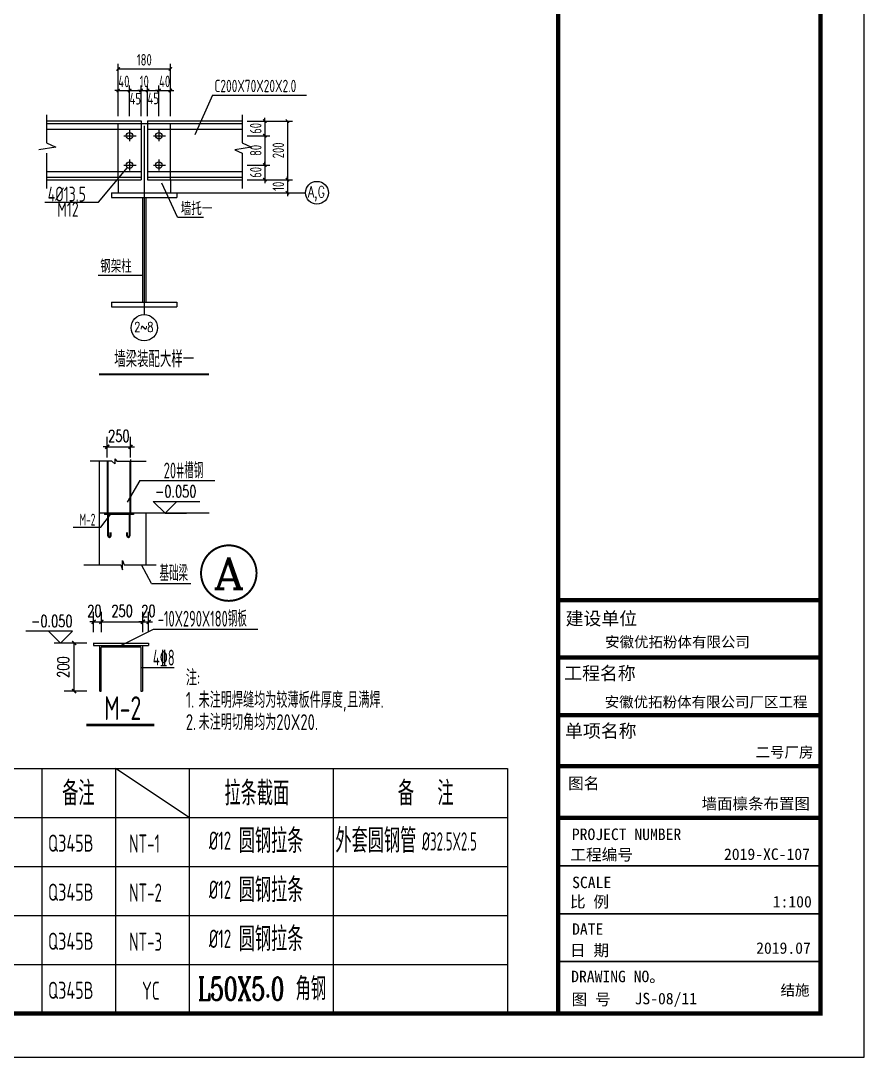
# Model space of a CAD drawing. Extents: x -17471 to 313636, y -71590 to 757901.
# Drawn here: x 294323 to 313636, y 483731 to 507460 of the extents above; entities that cross this region are included whole.
import ezdxf
from ezdxf.enums import TextEntityAlignment as Align

# ---------------------------------------------------------------- set-up
doc = ezdxf.new("R2010")
doc.units = 0
doc.header["$LTSCALE"] = 1000
doc.header["$MEASUREMENT"] = 0
doc.linetypes.add('HIDDEN', pattern=[0.375, 0.25, -0.125])
doc.linetypes.add('HIDDENX2', pattern=[19.05, 12.7, -6.35])
for name, color, linetype in [('ADIM', 3, 'Continuous'), ('DIM_ELEV', 3, 'Continuous'), ('DIM_IDEN', 3, 'Continuous'), ('DL', 130, 'Continuous'), ('griddim', 51, 'Continuous'), ('LAYER1', 7, 'Continuous'), ('PUB_DIM', 3, 'Continuous'), ('PUB_TAB', 7, 'Continuous'), ('PUB_TEXT', 7, 'Continuous'), ('PUB_TITLE', 4, 'Continuous'), ('图框', 7, 'Continuous'), ('轴线__点划线', 253, 'Continuous')]:
    doc.layers.add(name, color=color, linetype=linetype)
doc.layers.add('TEXT', color=7, linetype='Continuous', lineweight=13)
doc.styles.add('_HZTXT', font='txt.shx', dxfattribs={"width": 0.7, "bigfont": 'hztxt.shx'})
doc.styles.add('_SIMPLEX', font='sysz.shx', dxfattribs={"width": 0.8, "bigfont": 'syfs.shx'})
doc.styles.add('_TCH_DIM', font='SIMPLEX', dxfattribs={"bigfont": 'GBCBIG'})
doc.styles.add('_TCH_DIM_T3', font='SIMPLEX', dxfattribs={"width": 0.705882, "bigfont": 'GBCBIG'})
doc.styles.add('_TCH_LABEL', font='COMPLEX', dxfattribs={"bigfont": 'GBCBIG'})
doc.styles.add('FS', font='romanc.shx', dxfattribs={"width": 0.7, "height": 400, "bigfont": 'hzdx.shx'})
doc.styles.add('HZTXT', font='txt', dxfattribs={"width": 0.7, "height": 300, "bigfont": 'HZTXT'})
doc.styles.add('TSSD_Dimension', font='Tssdeng.shx', dxfattribs={"width": 0.7, "bigfont": 'hztxt.shx'})
doc.styles.add('TSSD_Label', font='complex.shx', dxfattribs={"width": 0.7, "bigfont": 'hztxt.shx'})
doc.styles.add('TSSD_NORM', font='Tssdeng.shx', dxfattribs={"width": 0.65, "bigfont": 'hztxt.shx'})
doc.styles.add('TSSD_REIN', font='Tssdeng.shx', dxfattribs={"width": 0.7, "bigfont": 'hztxt.shx'})
doc.styles.add('宋体', font='')
doc.styles.add('黑体', font='simhei.ttf', dxfattribs={"width": 0.6, "height": 4.3})
doc.styles.get('宋体').set_extended_font_data('SimSun')
doc.dimstyles.new('_TCH_ARCH&&100', dxfattribs={"dimtxt": 297.5, "dimasz": 100, "dimexe": 250, "dimexo": 300, "dimgap": 126.25, "dimtad": 1, "dimdec": 0, "dimzin": 0, "dimdsep": 46, "dimtxsty": '_TCH_DIM_T3', "dimblk": 'ARCHTICK', "dimcen": 0.09, "dimclrt": 7, "dimazin": 2, "dimtfac": 1, "dimtdec": 0, "dimtix": 1, "dimtmove": 2, "dimatfit": 3, "dimfxl": 0, "dimtolj": 1, "dimtzin": 0, "dimarcsym": 0})
doc.dimstyles.new('TSSD_20_1', dxfattribs={"dimtxt": 3.5, "dimasz": 1, "dimexe": 1.5, "dimexo": 1.5, "dimgap": 1, "dimtad": 1, "dimdec": 0, "dimlfac": 20, "dimzin": 0, "dimdsep": 46, "dimtxsty": 'TSSD_Dimension', "dimblk": 'ARCHTICK', "dimblk1": 'ARCHTICK', "dimblk2": 'ARCHTICK', "dimsah": 1, "dimcen": 0, "dimclrd": 3, "dimclre": 3, "dimclrt": 7, "dimadec": 0, "dimazin": 0, "dimtfac": 1, "dimtdec": 0, "dimtix": 1, "dimtmove": 2, "dimatfit": 3, "dimldrblk": 'ARCHTICK', "dimfxl": 0, "dimtvp": 0.7, "dimtolj": 1, "dimtzin": 0, "dimarcsym": 0})

# ---------------------------------------------------------------- blocks, each defined once
blk = doc.blocks.new('结构图签1')
at = {"layer": '图框', "color": 4, "const_width": 98.6}
blk.add_lwpolyline([(333761, 58400), (339771, 58400), (339771, 1000), (333761, 1000)], close=True, dxfattribs=at)
at = {"layer": '图框', "color": 4}
for points, const_width in [([(333761, 10466), (339749, 10466)], 99.6), ([(333761, 9149), (339751, 9149)], 99.6), ([(333761, 7835), (339771, 7835)], 99.6), ([(333761, 6664), (339771, 6664)], 99.6), ([(333761, 5480), (339771, 5480)], 99.6), ([(333761, 4381), (339771, 4381)], 40.3), ([(333761, 3284), (339771, 3284)], 40.3), ([(333761, 2195), (339771, 2195)], 40.3)]:
    blk.add_lwpolyline(points, dxfattribs=dict(at, const_width=const_width))
at = {"layer": 'PUB_TAB', "lineweight": -3, "style": '宋体', "width": 1.000001}
for s, height, p in [('安徽优拓粉体有限公司', 243, (334837, 9385)), ('安徽优拓粉体有限公司厂区工程', 243.02, (334828, 8011)), ('二号厂房', 243, (338280, 6862)), ('结施', 243, (338853, 1416))]:
    blk.add_text(s, height=height, dxfattribs=at).set_placement(p)
at = {"layer": '图框', "color": 4}
for s, height, style, p in [('建设单位', 300, '黑体', (333933, 9894)), ('工程名称', 300, '黑体', (333900, 8642)), ('单项名称', 300, '黑体', (333920, 7321)), ('图名', 262.9, '黑体', (333989, 6139)), ('工程编号', 262.9, '黑体', (334041, 4508)), ('2019-XC-107', 262.94, '宋体', (337559, 4517)), ('SCALE', 262.9, '黑体', (334082, 3872)), ('比 例', 262.9, '黑体', (334032, 3429)), ('1:100', 262.9, '宋体', (338675, 3430)), ('DATE', 262.9, '黑体', (334081, 2804)), ('日 期', 262.9, '黑体', (334032, 2317)), ('2019.07', 262.9, '宋体', (338295, 2369)), ('DRAWING NO。', 262.94, '黑体', (334060, 1719)), ('图 号', 262.9, '黑体', (334069, 1194))]:
    blk.add_text(s, height=height, dxfattribs=dict(at, style=style)).set_placement(p)
at = {"layer": '图框', "color": 0, "style": '黑体'}
blk.add_text('PROJECT NUMBER', height=262.94, dxfattribs=at).set_placement((334076, 4973))
blk = doc.blocks.new('_ArchTick')
at = {"color": 0, "linetype": 'ByBlock', "const_width": 0.4}
blk.add_lwpolyline([(-0.5, -0.5), (0.5, 0.5)], dxfattribs=at)
blk = doc.blocks.new('*D534')
at = {"layer": 'ADIM', "color": 3, "lineweight": -2, "transparency": 16777216}
for p, q in [((8732170, -2705953), (8733541, -2705953)), ((8733391, -2705953), (8733391, -2707730)), ((8732170, -2707730), (8733541, -2707730))]:
    blk.add_line(p, q, dxfattribs=at)
at = {"layer": 'Defpoints', "color": 0, "transparency": 16777216}
for p in [(8732020, -2705953), (8732020, -2707730), (8733391, -2707730)]:
    blk.add_point(p, dxfattribs=at)
at = {"layer": 'ADIM', "color": 3, "lineweight": -2, "transparency": 16777216, "xscale": 100, "yscale": 100, "zscale": 100}
for p, rotation in [((8733391, -2705953), 90), ((8733391, -2707730), 270)]:
    blk.add_blockref('_ArchTick', p, dxfattribs=dict(at, rotation=rotation))
at = {"layer": 'ADIM', "color": 7, "transparency": 16777216, "insert": (8733116, -2706842), "char_height": 350, "attachment_point": 5, "rotation": 90, "style": 'TSSD_Dimension'}
blk.add_mtext('\\A1;200', dxfattribs=at)
blk = doc.blocks.new('*D535')
at = {"layer": 'ADIM', "color": 3, "lineweight": -2, "transparency": 16777216}
for p, q in [((8733391, -2707730), (8733391, -2707630)), ((8732170, -2707730), (8733541, -2707730)), ((8733391, -2707730), (8733391, -2708125)), ((8732171, -2708125), (8733541, -2708125)), ((8733391, -2708125), (8733391, -2708225))]:
    blk.add_line(p, q, dxfattribs=at)
at = {"layer": 'Defpoints', "color": 0, "transparency": 16777216}
for p in [(8732020, -2707730), (8732021, -2708125), (8733391, -2708125)]:
    blk.add_point(p, dxfattribs=at)
at = {"layer": 'ADIM', "color": 3, "lineweight": -2, "transparency": 16777216, "xscale": 100, "yscale": 100, "zscale": 100}
for p, rotation in [((8733391, -2707730), 270), ((8733391, -2708125), 90)]:
    blk.add_blockref('_ArchTick', p, dxfattribs=dict(at, rotation=rotation))
at = {"layer": 'ADIM', "color": 7, "transparency": 16777216, "insert": (8733116, -2707928), "char_height": 350, "attachment_point": 5, "rotation": 90, "style": 'TSSD_Dimension'}
blk.add_mtext('\\A1;10', dxfattribs=at)
blk = doc.blocks.new('*D536')
at = {"layer": 'ADIM', "color": 3, "lineweight": -2, "transparency": 16777216}
for p, q in [((8732170, -2705953), (8732858, -2705953)), ((8732708, -2705953), (8732708, -2705853)), ((8732708, -2705953), (8732708, -2706400)), ((8732170, -2706400), (8732858, -2706400)), ((8732708, -2706400), (8732708, -2706500))]:
    blk.add_line(p, q, dxfattribs=at)
at = {"layer": 'Defpoints', "color": 0, "transparency": 16777216}
for p in [(8732020, -2705953), (8732020, -2706400), (8732708, -2706400)]:
    blk.add_point(p, dxfattribs=at)
at = {"layer": 'ADIM', "color": 3, "lineweight": -2, "transparency": 16777216, "xscale": 100, "yscale": 100, "zscale": 100}
for p, rotation in [((8732708, -2705953), 270), ((8732708, -2706400), 90)]:
    blk.add_blockref('_ArchTick', p, dxfattribs=dict(at, rotation=rotation))
at = {"layer": 'ADIM', "color": 7, "transparency": 16777216, "insert": (8732433, -2706177), "char_height": 350, "attachment_point": 5, "rotation": 90, "style": 'TSSD_Dimension'}
blk.add_mtext('\\A1;60', dxfattribs=at)
blk = doc.blocks.new('*D537')
at = {"layer": 'ADIM', "color": 3, "lineweight": -2, "transparency": 16777216}
for p, q in [((8732170, -2707286), (8732859, -2707286)), ((8732709, -2707286), (8732709, -2707186)), ((8732709, -2707286), (8732709, -2707730)), ((8732171, -2707730), (8732859, -2707730)), ((8732709, -2707730), (8732709, -2707830))]:
    blk.add_line(p, q, dxfattribs=at)
at = {"layer": 'Defpoints', "color": 0, "transparency": 16777216}
for p in [(8732020, -2707286), (8732021, -2707730), (8732709, -2707730)]:
    blk.add_point(p, dxfattribs=at)
at = {"layer": 'ADIM', "color": 3, "lineweight": -2, "transparency": 16777216, "xscale": 100, "yscale": 100, "zscale": 100}
for p, rotation in [((8732709, -2707286), 270), ((8732709, -2707730), 90)]:
    blk.add_blockref('_ArchTick', p, dxfattribs=dict(at, rotation=rotation))
at = {"layer": 'ADIM', "color": 7, "transparency": 16777216, "insert": (8732434, -2707508), "char_height": 350, "attachment_point": 5, "rotation": 90, "style": 'TSSD_Dimension'}
blk.add_mtext('\\A1;60', dxfattribs=at)
blk = doc.blocks.new('*D538')
at = {"layer": 'ADIM', "color": 3, "lineweight": -2, "transparency": 16777216}
for p, q in [((8732170, -2706400), (8732859, -2706400)), ((8732709, -2706400), (8732709, -2707286)), ((8732170, -2707286), (8732859, -2707286))]:
    blk.add_line(p, q, dxfattribs=at)
at = {"layer": 'Defpoints', "color": 0, "transparency": 16777216}
for p in [(8732020, -2706400), (8732020, -2707286), (8732709, -2707286)]:
    blk.add_point(p, dxfattribs=at)
at = {"layer": 'ADIM', "color": 3, "lineweight": -2, "transparency": 16777216, "xscale": 100, "yscale": 100, "zscale": 100}
for p, rotation in [((8732709, -2706400), 90), ((8732709, -2707286), 270)]:
    blk.add_blockref('_ArchTick', p, dxfattribs=dict(at, rotation=rotation))
at = {"layer": 'ADIM', "color": 7, "transparency": 16777216, "insert": (8732434, -2706843), "char_height": 350, "attachment_point": 5, "rotation": 90, "style": 'TSSD_Dimension'}
blk.add_mtext('\\A1;80', dxfattribs=at)
blk = doc.blocks.new('*D539')
at = {"layer": 'ADIM', "color": 3, "lineweight": -2, "transparency": 16777216}
for p, q in [((8728269, -2705803), (8728269, -2704226)), ((8728269, -2704376), (8729849, -2704376)), ((8729849, -2705803), (8729849, -2704226))]:
    blk.add_line(p, q, dxfattribs=at)
at = {"layer": 'Defpoints', "color": 0, "transparency": 16777216}
for p in [(8729849, -2704376), (8728269, -2705953), (8729849, -2705953)]:
    blk.add_point(p, dxfattribs=at)
at = {"layer": 'ADIM', "color": 3, "lineweight": -2, "transparency": 16777216, "xscale": 100, "yscale": 100, "zscale": 100, "rotation": 180}
blk.add_blockref('_ArchTick', (8728269, -2704376), dxfattribs=at)
at = {"layer": 'ADIM', "color": 3, "lineweight": -2, "transparency": 16777216, "xscale": 100, "yscale": 100, "zscale": 100}
blk.add_blockref('_ArchTick', (8729849, -2704376), dxfattribs=at)
at = {"layer": 'ADIM', "color": 7, "transparency": 16777216, "insert": (8729059, -2704101), "char_height": 350, "attachment_point": 5, "style": 'TSSD_Dimension'}
blk.add_mtext('\\A1;180', dxfattribs=at)
blk = doc.blocks.new('*D540')
at = {"layer": 'ADIM', "color": 3, "lineweight": -2, "transparency": 16777216}
for p, q in [((8728269, -2705030), (8728169, -2705030)), ((8728269, -2705803), (8728269, -2704880)), ((8728269, -2705030), (8728615, -2705030)), ((8728615, -2705803), (8728615, -2704880)), ((8728615, -2705030), (8728715, -2705030))]:
    blk.add_line(p, q, dxfattribs=at)
at = {"layer": 'Defpoints', "color": 0, "transparency": 16777216}
for p in [(8728615, -2705030), (8728269, -2705953), (8728615, -2705953)]:
    blk.add_point(p, dxfattribs=at)
at = {"layer": 'ADIM', "color": 3, "lineweight": -2, "transparency": 16777216, "xscale": 100, "yscale": 100, "zscale": 100}
blk.add_blockref('_ArchTick', (8728269, -2705030), dxfattribs=at)
at = {"layer": 'ADIM', "color": 3, "lineweight": -2, "transparency": 16777216, "xscale": 100, "yscale": 100, "zscale": 100, "rotation": 180}
blk.add_blockref('_ArchTick', (8728615, -2705030), dxfattribs=at)
at = {"layer": 'ADIM', "color": 7, "transparency": 16777216, "insert": (8728442, -2704755), "char_height": 350, "attachment_point": 5, "style": 'TSSD_Dimension'}
blk.add_mtext('\\A1;40', dxfattribs=at)
blk = doc.blocks.new('*D541')
at = {"layer": 'ADIM', "color": 3, "lineweight": -2, "transparency": 16777216}
for p, q in [((8729503, -2705030), (8729403, -2705030)), ((8729503, -2705803), (8729503, -2704880)), ((8729503, -2705030), (8729849, -2705030)), ((8729849, -2705803), (8729849, -2704880)), ((8729849, -2705030), (8729949, -2705030))]:
    blk.add_line(p, q, dxfattribs=at)
at = {"layer": 'Defpoints', "color": 0, "transparency": 16777216}
for p in [(8729849, -2705030), (8729503, -2705953), (8729849, -2705953)]:
    blk.add_point(p, dxfattribs=at)
at = {"layer": 'ADIM', "color": 3, "lineweight": -2, "transparency": 16777216, "xscale": 100, "yscale": 100, "zscale": 100}
blk.add_blockref('_ArchTick', (8729503, -2705030), dxfattribs=at)
at = {"layer": 'ADIM', "color": 3, "lineweight": -2, "transparency": 16777216, "xscale": 100, "yscale": 100, "zscale": 100, "rotation": 180}
blk.add_blockref('_ArchTick', (8729849, -2705030), dxfattribs=at)
at = {"layer": 'ADIM', "color": 7, "transparency": 16777216, "insert": (8729676, -2704755), "char_height": 350, "attachment_point": 5, "style": 'TSSD_Dimension'}
blk.add_mtext('\\A1;40', dxfattribs=at)
blk = doc.blocks.new('*D542')
at = {"layer": 'ADIM', "color": 3, "lineweight": -2, "transparency": 16777216}
for p, q in [((8729158, -2705803), (8729158, -2704880)), ((8729158, -2705030), (8729503, -2705030)), ((8729503, -2705803), (8729503, -2704880))]:
    blk.add_line(p, q, dxfattribs=at)
at = {"layer": 'Defpoints', "color": 0, "transparency": 16777216}
for p in [(8729503, -2705030), (8729158, -2705953), (8729503, -2705953)]:
    blk.add_point(p, dxfattribs=at)
at = {"layer": 'ADIM', "color": 3, "lineweight": -2, "transparency": 16777216, "xscale": 100, "yscale": 100, "zscale": 100, "rotation": 180}
blk.add_blockref('_ArchTick', (8729158, -2705030), dxfattribs=at)
at = {"layer": 'ADIM', "color": 3, "lineweight": -2, "transparency": 16777216, "xscale": 100, "yscale": 100, "zscale": 100}
blk.add_blockref('_ArchTick', (8729503, -2705030), dxfattribs=at)
at = {"layer": 'ADIM', "color": 7, "transparency": 16777216, "insert": (8729330, -2705270), "char_height": 350, "attachment_point": 5, "style": 'TSSD_Dimension'}
blk.add_mtext('\\A1;45', dxfattribs=at)
blk = doc.blocks.new('*D543')
at = {"layer": 'ADIM', "color": 3, "lineweight": -2, "transparency": 16777216}
for p, q in [((8728615, -2705803), (8728615, -2704880)), ((8728615, -2705030), (8728960, -2705030)), ((8728960, -2705803), (8728960, -2704880))]:
    blk.add_line(p, q, dxfattribs=at)
at = {"layer": 'Defpoints', "color": 0, "transparency": 16777216}
for p in [(8728960, -2705030), (8728615, -2705953), (8728960, -2705953)]:
    blk.add_point(p, dxfattribs=at)
at = {"layer": 'ADIM', "color": 3, "lineweight": -2, "transparency": 16777216, "xscale": 100, "yscale": 100, "zscale": 100, "rotation": 180}
blk.add_blockref('_ArchTick', (8728615, -2705030), dxfattribs=at)
at = {"layer": 'ADIM', "color": 3, "lineweight": -2, "transparency": 16777216, "xscale": 100, "yscale": 100, "zscale": 100}
blk.add_blockref('_ArchTick', (8728960, -2705030), dxfattribs=at)
at = {"layer": 'ADIM', "color": 7, "transparency": 16777216, "insert": (8728787, -2705279), "char_height": 350, "attachment_point": 5, "style": 'TSSD_Dimension'}
blk.add_mtext('\\A1;45', dxfattribs=at)
blk = doc.blocks.new('*D544')
at = {"layer": 'ADIM', "color": 3, "lineweight": -2, "transparency": 16777216}
for p, q in [((8728960, -2705030), (8728860, -2705030)), ((8728960, -2705803), (8728960, -2704880)), ((8728960, -2705030), (8729158, -2705030)), ((8729158, -2705803), (8729158, -2704880)), ((8729158, -2705030), (8729258, -2705030))]:
    blk.add_line(p, q, dxfattribs=at)
at = {"layer": 'Defpoints', "color": 0, "transparency": 16777216}
for p in [(8729158, -2705030), (8728960, -2705953), (8729158, -2705953)]:
    blk.add_point(p, dxfattribs=at)
at = {"layer": 'ADIM', "color": 3, "lineweight": -2, "transparency": 16777216, "xscale": 100, "yscale": 100, "zscale": 100}
blk.add_blockref('_ArchTick', (8728960, -2705030), dxfattribs=at)
at = {"layer": 'ADIM', "color": 3, "lineweight": -2, "transparency": 16777216, "xscale": 100, "yscale": 100, "zscale": 100, "rotation": 180}
blk.add_blockref('_ArchTick', (8729158, -2705030), dxfattribs=at)
at = {"layer": 'ADIM', "color": 7, "transparency": 16777216, "insert": (8729059, -2704755), "char_height": 350, "attachment_point": 5, "style": 'TSSD_Dimension'}
blk.add_mtext('\\A1;10', dxfattribs=at)
blk = doc.blocks.new('*D3068')
at = {"layer": 'Defpoints', "color": 0, "transparency": 16777216}
for p in [(8742812, -2718123), (8742226, -2718692), (8742812, -2718692)]:
    blk.add_point(p, dxfattribs=at)
at = {"layer": 'PUB_DIM', "color": 0, "lineweight": -2, "transparency": 16777216}
for p, q in [((8742226, -2718392), (8742226, -2717873)), ((8742812, -2718392), (8742812, -2717873)), ((8742226, -2718123), (8742126, -2718123)), ((8742226, -2718123), (8742812, -2718123)), ((8742812, -2718123), (8742912, -2718123))]:
    blk.add_line(p, q, dxfattribs=at)
at = {"layer": 'PUB_DIM', "color": 0, "lineweight": -2, "transparency": 16777216, "xscale": 100, "yscale": 100, "zscale": 100}
blk.add_blockref('_ArchTick', (8742226, -2718123), dxfattribs=at)
at = {"layer": 'PUB_DIM', "color": 0, "lineweight": -2, "transparency": 16777216, "xscale": 100, "yscale": 100, "zscale": 100, "rotation": 180}
blk.add_blockref('_ArchTick', (8742812, -2718123), dxfattribs=at)
at = {"layer": 'PUB_DIM', "color": 7, "transparency": 16777216, "insert": (8742519, -2717848), "char_height": 297.5, "attachment_point": 5, "style": '_TCH_DIM_T3'}
blk.add_mtext('\\A1;250', dxfattribs=at)
blk = doc.blocks.new('*D3069')
at = {"layer": 'Defpoints', "color": 0, "transparency": 16777216}
for p in [(8741392, -2723072), (8742009, -2723072), (8742009, -2724284)]:
    blk.add_point(p, dxfattribs=at)
at = {"layer": 'PUB_DIM', "color": 0, "lineweight": -2, "transparency": 16777216}
for p, q in [((8741709, -2723072), (8741142, -2723072)), ((8741392, -2724284), (8741392, -2723072)), ((8741709, -2724284), (8741142, -2724284))]:
    blk.add_line(p, q, dxfattribs=at)
at = {"layer": 'PUB_DIM', "color": 0, "lineweight": -2, "transparency": 16777216, "xscale": 100, "yscale": 100, "zscale": 100}
for p, rotation in [((8741392, -2723072), 90), ((8741392, -2724284), 270)]:
    blk.add_blockref('_ArchTick', p, dxfattribs=dict(at, rotation=rotation))
at = {"layer": 'PUB_DIM', "color": 7, "transparency": 16777216, "insert": (8741117, -2723678), "char_height": 297.5, "attachment_point": 5, "rotation": 90, "style": '_TCH_DIM_T3'}
blk.add_mtext('\\A1;200', dxfattribs=at)
blk = doc.blocks.new('*D3070')
at = {"layer": 'Defpoints', "color": 0, "transparency": 16777216}
for p in [(8742078, -2722537), (8741884, -2723101), (8742078, -2723101)]:
    blk.add_point(p, dxfattribs=at)
at = {"layer": 'PUB_DIM', "color": 0, "lineweight": -2, "transparency": 16777216}
for p, q in [((8741884, -2722801), (8741884, -2722287)), ((8742078, -2722801), (8742078, -2722287)), ((8741884, -2722537), (8741784, -2722537)), ((8741884, -2722537), (8742078, -2722537)), ((8742078, -2722537), (8742178, -2722537))]:
    blk.add_line(p, q, dxfattribs=at)
at = {"layer": 'PUB_DIM', "color": 0, "lineweight": -2, "transparency": 16777216, "xscale": 100, "yscale": 100, "zscale": 100}
blk.add_blockref('_ArchTick', (8741884, -2722537), dxfattribs=at)
at = {"layer": 'PUB_DIM', "color": 0, "lineweight": -2, "transparency": 16777216, "xscale": 100, "yscale": 100, "zscale": 100, "rotation": 180}
blk.add_blockref('_ArchTick', (8742078, -2722537), dxfattribs=at)
at = {"layer": 'PUB_DIM', "color": 7, "transparency": 16777216, "insert": (8741902, -2722262), "char_height": 297.5, "attachment_point": 5, "style": '_TCH_DIM_T3'}
blk.add_mtext('\\A1;20', dxfattribs=at)
blk = doc.blocks.new('*D3071')
at = {"layer": 'Defpoints', "color": 0, "transparency": 16777216}
for p in [(8743125, -2722537), (8742078, -2723101), (8743125, -2723101)]:
    blk.add_point(p, dxfattribs=at)
at = {"layer": 'PUB_DIM', "color": 0, "lineweight": -2, "transparency": 16777216}
for p, q in [((8742078, -2722801), (8742078, -2722287)), ((8743125, -2722801), (8743125, -2722287)), ((8742078, -2722537), (8743125, -2722537))]:
    blk.add_line(p, q, dxfattribs=at)
at = {"layer": 'PUB_DIM', "color": 0, "lineweight": -2, "transparency": 16777216, "xscale": 100, "yscale": 100, "zscale": 100, "rotation": 180}
blk.add_blockref('_ArchTick', (8742078, -2722537), dxfattribs=at)
at = {"layer": 'PUB_DIM', "color": 0, "lineweight": -2, "transparency": 16777216, "xscale": 100, "yscale": 100, "zscale": 100}
blk.add_blockref('_ArchTick', (8743125, -2722537), dxfattribs=at)
at = {"layer": 'PUB_DIM', "color": 7, "transparency": 16777216, "insert": (8742601, -2722262), "char_height": 297.5, "attachment_point": 5, "style": '_TCH_DIM_T3'}
blk.add_mtext('\\A1;250', dxfattribs=at)
blk = doc.blocks.new('*D3072')
at = {"layer": 'Defpoints', "color": 0, "transparency": 16777216}
for p in [(8743271, -2722537), (8743125, -2723101), (8743271, -2723101)]:
    blk.add_point(p, dxfattribs=at)
at = {"layer": 'PUB_DIM', "color": 0, "lineweight": -2, "transparency": 16777216}
for p, q in [((8743125, -2722801), (8743125, -2722287)), ((8743271, -2722801), (8743271, -2722287)), ((8743125, -2722537), (8743025, -2722537)), ((8743125, -2722537), (8743271, -2722537)), ((8743271, -2722537), (8743371, -2722537))]:
    blk.add_line(p, q, dxfattribs=at)
at = {"layer": 'PUB_DIM', "color": 0, "lineweight": -2, "transparency": 16777216, "xscale": 100, "yscale": 100, "zscale": 100}
blk.add_blockref('_ArchTick', (8743125, -2722537), dxfattribs=at)
at = {"layer": 'PUB_DIM', "color": 0, "lineweight": -2, "transparency": 16777216, "xscale": 100, "yscale": 100, "zscale": 100, "rotation": 180}
blk.add_blockref('_ArchTick', (8743271, -2722537), dxfattribs=at)
at = {"layer": 'PUB_DIM', "color": 7, "transparency": 16777216, "insert": (8743264, -2722262), "char_height": 297.5, "attachment_point": 5, "style": '_TCH_DIM_T3'}
blk.add_mtext('\\A1;20', dxfattribs=at)
blk = doc.blocks.new('墙梁装配大样一')
at = {"color": 3, "linetype": 'Continuous', "ltscale": 50}
for p, q in [((8731123.5, -2705174.8), (8730585.6, -2706372.4)), ((8731123.5, -2705174.8), (8733967, -2705174.8)), ((8726096.8, -2705761.9), (8726096.8, -2706618.6)), ((8726096.8, -2705952.9), (8728960.1, -2705952.9)), ((8728960.1, -2705952.9), (8728960.1, -2707730.1)), ((8729157.6, -2705952.9), (8732020.9, -2705952.9)), ((8729157.6, -2705952.9), (8729157.6, -2707730.1)), ((8732020.9, -2705761.9), (8732020.9, -2706618.6)), ((8726096.8, -2706199.8), (8728960.1, -2706199.8)), ((8728614.5, -2706234.2), (8728614.5, -2706566.5)), ((8729157.6, -2706199.8), (8732020.9, -2706199.8)), ((8729503.1, -2706234.2), (8729503.1, -2706566.5)), ((8726096.8, -2706618.6), (8726381.1, -2706749.1)), ((8728445, -2706397.2), (8728810.6, -2706397.2)), ((8729333.6, -2706397.2), (8729699.2, -2706397.2)), ((8732020.9, -2706618.6), (8732305.2, -2706749.1)), ((8726381.1, -2706749.1), (8725872.4, -2706825.5)), ((8726096.8, -2706929.5), (8726096.8, -2707998.5)), ((8732305.2, -2706749.1), (8731796.5, -2706825.5)), ((8731796.5, -2706825.5), (8732020.9, -2706929.5)), ((8732020.9, -2706929.5), (8732020.9, -2707998.5)), ((8728445, -2707285.8), (8728810.6, -2707285.8)), ((8728614.5, -2707122.8), (8728614.5, -2707455.1)), ((8729333.6, -2707285.8), (8729699.2, -2707285.8)), ((8729503.1, -2707122.8), (8729503.1, -2707455.1)), ((8726096.8, -2707483.3), (8728960.1, -2707483.3)), ((8727676.7, -2708411.1), (8728551.3, -2707361.7)), ((8729157.6, -2707483.3), (8732020.9, -2707483.3)), ((8726096.8, -2707730.1), (8728960.1, -2707730.1)), ((8728269, -2707730.1), (8728269, -2708125.1)), ((8729157.6, -2707730.1), (8732020.9, -2707730.1)), ((8730064.7, -2708868.1), (8729587.4, -2707839.2)), ((8729848.7, -2707730.1), (8729848.7, -2708125.1)), ((8728071.5, -2708125.1), (8730046.2, -2708125.1)), ((8728071.5, -2708125.1), (8728071.5, -2708273.2)), ((8730046.2, -2708125.1), (8730046.2, -2708273.2)), ((8728071.5, -2708273.2), (8730046.2, -2708273.2)), ((8729009.5, -2708273.2), (8729009.5, -2711432.7)), ((8729108.2, -2708273.2), (8729108.2, -2711432.7)), ((8730064.7, -2708868.1), (8730851, -2708868.1)), ((8727664.5, -2710616.8), (8729009.5, -2710616.8)), ((8728071.5, -2711432.7), (8730046.2, -2711432.7)), ((8728071.5, -2711432.7), (8728071.5, -2711580.8)), ((8728071.5, -2711580.8), (8730046.2, -2711580.8)), ((8730046.2, -2711432.7), (8730046.2, -2711580.8))]:
    blk.add_line(p, q, dxfattribs=at)
at = {"linetype": 'HIDDEN', "ltscale": 1000}
for p, q in [((8726096.8, -2706031.9), (8729054.3, -2706031.9)), ((8729054.3, -2706031.9), (8732020.9, -2706031.9)), ((8726096.8, -2707651.2), (8728960.1, -2707651.2)), ((8729157.6, -2707651.2), (8732020.9, -2707651.2))]:
    blk.add_line(p, q, dxfattribs=at)
at = {"color": 3, "linetype": 'HIDDENX2', "ltscale": 30}
for p, q in [((8728269, -2707730.1), (8728269, -2706031.9)), ((8729848.7, -2707730.1), (8729848.7, -2706031.9))]:
    blk.add_line(p, q, dxfattribs=at)
at = {"color": 3}
blk.add_line((8726049.9, -2708411.1), (8727676.7, -2708411.1), dxfattribs=at)
at = {"color": 3, "linetype": 'Continuous', "ltscale": 50, "const_width": 59.2}
blk.add_lwpolyline([(8727687.5, -2713617.8), (8731015.5, -2713617.8)], dxfattribs=at)
at = {"color": 3, "linetype": 'Continuous', "ltscale": 50}
for centre in [(8728614.5, -2706397.2), (8729503.1, -2706397.2), (8728614.5, -2707285.8), (8729503.1, -2707285.8)]:
    blk.add_circle(centre, 98.7, dxfattribs=at)
at = {"color": 0, "ltscale": 50}
for centre, radius in [((8734285, -2708125.1), 345.6), ((8729058.8, -2712208.8), 399)]:
    blk.add_circle(centre, radius, dxfattribs=at)
at = {"layer": 'Defpoints', "color": 3, "linetype": 'ByBlock'}
for p in [(8729157.6, -2705952.9), (8729848.7, -2705952.9), (8729848.7, -2705952.9), (8732020.9, -2705952.9), (8728269, -2706234.2), (8729699.2, -2706397.2), (8732020.9, -2706397.2), (8729699.2, -2707285.8), (8732020.9, -2707285.8), (8732020.9, -2707730.1), (8732020.9, -2707730.1)]:
    blk.add_point(p, dxfattribs=at)
at = {"layer": '轴线__点划线', "color": 1}
for p, q in [((8729058.8, -2706094.8), (8729058.8, -2711809.8)), ((8728428.4, -2708125.1), (8733939.5, -2708125.1))]:
    blk.add_line(p, q, dxfattribs=at)
at = {"style": 'TSSD_REIN', "width": 0.7}
blk.add_text('C200X70X20X2.0', height=375, dxfattribs=at).set_placement((8731182.5, -2705080.3))
at = {"color": 0}
for s, height, style, width, p in [('4%%C13.5', 450, 'TSSD_REIN', 0.7, (8726136.4, -2708391.2)), ('M12', 450, 'TSSD_REIN', 0.7, (8726423.4, -2708853.3)), ('墙托一', 397.29, '_HZTXT', 0.8, (8730165.5, -2708804.4)), ('钢架柱', 397.29, '_HZTXT', 0.8, (8727726.8, -2710546.7))]:
    blk.add_text(s, height=height, dxfattribs=dict(at, style=style, width=width)).set_placement(p)
at = {"color": 3, "width": 0.7}
for s, height, style, p in [('A,G', 350, 'TSSD_Label', (8734014.2, -2708272.1)), ('2~8', 300, 'TSSD_Label', (8728758.3, -2712337.6)), ('墙梁装配大样一', 493.67, 'HZTXT', (8728150.2, -2713404.7))]:
    blk.add_text(s, height=height, dxfattribs=dict(at, style=style)).set_placement(p)
at = {"layer": 'ADIM'}
for base, p1, p2, text, picture, middle in [((8729848.7, -2704375.7), (8728269, -2705952.9), (8729848.7, -2705952.9), '180', '*D539', (8729058.8, -2704100.7)), ((8728614.5, -2705030.1), (8728269, -2705952.9), (8728614.5, -2705952.9), '40', '*D540', (8728441.7, -2704755.1)), ((8729157.6, -2705030.1), (8728960.1, -2705952.9), (8729157.6, -2705952.9), '10', '*D544', (8729058.8, -2704755.1)), ((8729848.7, -2705030.1), (8729503.1, -2705952.9), (8729848.7, -2705952.9), '40', '*D541', (8729675.9, -2704755.1))]:
    dim = blk.add_linear_dim(base=base, p1=p1, p2=p2, text=text, dimstyle='TSSD_20_1', override={"dimscale": 100, "dimlfac": 0.2}, dxfattribs=at)
    dim.commit()
    dim.dimension.update_dxf_attribs({"geometry": picture, "text_midpoint": middle})
for base, p1, p2, picture, middle in [((8728960.1, -2705030.1), (8728614.5, -2705952.9), (8728960.1, -2705952.9), '*D543', (8728787.3, -2705279.1)), ((8729503.1, -2705030.1), (8729157.6, -2705952.9), (8729503.1, -2705952.9), '*D542', (8729330.4, -2705269.8))]:
    dim = blk.add_linear_dim(base=base, p1=p1, p2=p2, text='45', dimstyle='TSSD_20_1', override={"dimscale": 100, "dimlfac": 0.2}, dxfattribs=at)
    dim.commit()
    dim.dimension.update_dxf_attribs({"geometry": picture, "text_midpoint": middle, "dimtype": 128})
for base, p1, p2, text, picture, middle in [((8732708.4, -2706400.4), (8732019.9, -2705952.9), (8732019.9, -2706400.4), '60', '*D536', (8732433.4, -2706176.6)), ((8733391.2, -2707730.1), (8732019.9, -2705952.9), (8732019.9, -2707730.1), '200', '*D534', (8733116.2, -2706841.5)), ((8732708.7, -2707285.8), (8732020.2, -2706400.4), (8732020.2, -2707285.8), '80', '*D538', (8732433.7, -2706843.1)), ((8732708.7, -2707730.1), (8732020.2, -2707285.8), (8732020.9, -2707730.1), '60', '*D537', (8732433.7, -2707508)), ((8733391.2, -2708125.1), (8732019.9, -2707730.1), (8732020.9, -2708125.1), '10', '*D535', (8733116.2, -2707927.6))]:
    dim = blk.add_linear_dim(base=base, p1=p1, p2=p2, angle=270, text=text, dimstyle='TSSD_20_1', override={"dimscale": 100, "dimlfac": 0.2}, dxfattribs=at)
    dim.commit()
    dim.dimension.update_dxf_attribs({"geometry": picture, "text_midpoint": middle})
blk = doc.blocks.new('门柱M-2')
at = {"color": 3}
for p, q in [((8742340, -2718481.6), (8741792.2, -2718481.6)), ((8742340, -2718481.6), (8742414.8, -2718556)), ((8742414.8, -2718425.7), (8742414.8, -2718556)), ((8742414.8, -2718425.7), (8742470.5, -2718481.6)), ((8742470.5, -2718481.6), (8743204.3, -2718481.6)), ((8742238.4, -2720364.8), (8742238.4, -2719829.2)), ((8742255.9, -2720364.8), (8742255.9, -2719829.2)), ((8742782.9, -2719829.2), (8742782.9, -2720364.8)), ((8742800.4, -2719829.2), (8742800.4, -2720364.8)), ((8742304, -2720364.8), (8742304, -2720282.3)), ((8742321.5, -2720364.8), (8742321.5, -2720282.3)), ((8742717.3, -2720364.8), (8742717.3, -2720282.3)), ((8742734.8, -2720364.8), (8742734.8, -2720282.3)), ((8741391.9, -2724283.7), (8741391.9, -2723071.1)), ((8741883.7, -2723071.1), (8741883.7, -2723130.8)), ((8741883.7, -2723072.5), (8743270.3, -2723072.5)), ((8741883.7, -2723130.8), (8743270.3, -2723130.8)), ((8742041.2, -2724283.7), (8742041.2, -2723130.8)), ((8742076.1, -2724283.7), (8742076.1, -2723182.5)), ((8742092.8, -2723165.8), (8743061.2, -2723165.8)), ((8743077.8, -2723182.5), (8743077.8, -2724283.7)), ((8743112.8, -2723130.8), (8743112.8, -2724283.7)), ((8743270.3, -2723072.5), (8743270.3, -2723130.8)), ((8743077.8, -2723691), (8743913.9, -2723691))]:
    blk.add_line(p, q, dxfattribs=at)
at = {"color": 3, "linetype": 'ByBlock'}
blk.add_line((8742812.2, -2718481.6), (8742812.2, -2719016), dxfattribs=at)
for p, q in [((8743199.5, -2719800.1), (8743199.5, -2721099.2)), ((8741573.4, -2723072.5), (8740889, -2723072.5)), ((8742041.2, -2724283.7), (8742076.1, -2724283.7)), ((8743077.8, -2724283.7), (8743112.8, -2724283.7))]:
    blk.add_line(p, q)
at = {"color": 3}
for points in [[(8742025.5, -2718481.6), (8742025.5, -2721099.2)], [(8741640.1, -2721099.2), (8742450.8, -2721099.2), (8742573.2, -2721099.2), (8742573.2, -2721099.2), (8742612.5, -2721226.6), (8742612.5, -2720989.9), (8742650.2, -2721099.2), (8743463, -2721099.2)]]:
    blk.add_lwpolyline(points, dxfattribs=at)
at = {"color": 7, "linetype": 'Continuous'}
blk.add_lwpolyline([(8741369.7, -2720153), (8742066.6, -2720153), (8742305.3, -2719829.2)], dxfattribs=at)
at = {"color": 3}
for centre, radius, start, end in [((8742280, -2720364.8), 41.5, 180, 0), ((8742280, -2720364.8), 24, 180, 0), ((8742758.9, -2720364.8), 41.5, 180, 0), ((8742758.9, -2720364.8), 24, 180, 0), ((8742092.8, -2723182.5), 16.7, 90, 180), ((8743061.2, -2723182.5), 16.7, 0, 90)]:
    blk.add_arc(centre, radius, start, end, dxfattribs=at)
at = {"layer": 'DIM_ELEV'}
for p, q in [((8743685.7, -2719800.1), (8743385.7, -2719500.1)), ((8743385.7, -2719500.1), (8744561.5, -2719500.1)), ((8743685.7, -2719800.1), (8743985.7, -2719500.1)), ((8741346.7, -2722772.5), (8740170.9, -2722772.5)), ((8741046.7, -2723072.5), (8740746.7, -2722772.5)), ((8741046.7, -2723072.5), (8741346.7, -2722772.5))]:
    blk.add_line(p, q, dxfattribs=at)
at = {"layer": 'DIM_IDEN', "const_width": 50}
blk.add_lwpolyline([(8745992.3, -2721308.8, 1), (8744592.6, -2721308.8, 1)], format="xyb", close=True, dxfattribs=at)
at = {"layer": 'DL'}
blk.add_line((8744795.8, -2719800.1), (8743965.5, -2719800.1), dxfattribs=at)
at = {"layer": 'griddim', "const_width": 66.7}
blk.add_lwpolyline([(8741702.2, -2725142.5), (8743415.5, -2725142.5)], dxfattribs=at)
at = {"layer": 'LAYER1', "color": 3}
for p, q in [((8742226.4, -2718481.6), (8742226.4, -2719800.1)), ((8742241, -2718481.6), (8742241, -2719800.1)), ((8742797.6, -2718481.6), (8742797.6, -2719800.1)), ((8742812.2, -2718444.4), (8742812.2, -2719800.1)), ((8743045.8, -2718969.3), (8742729.8, -2719519.7)), ((8743045.8, -2718969.3), (8744936.4, -2718969.3)), ((8744373.6, -2719800.1), (8742025.5, -2719800.1)), ((8742153.5, -2719800.1), (8742153.5, -2719829.2)), ((8742885.1, -2719829.2), (8742153.5, -2719829.2)), ((8742885.1, -2719800.1), (8742885.1, -2719829.2)), ((8743685.7, -2719800.1), (8744223.9, -2719800.1)), ((8743342.5, -2721571.4), (8743089.3, -2721099.2)), ((8743342.5, -2721571.4), (8744335.8, -2721571.4)), ((8743384.1, -2722730), (8742577, -2723130.8)), ((8746026.9, -2722730), (8743384.1, -2722730))]:
    blk.add_line(p, q, dxfattribs=at)
at = {"color": 1, "style": 'TSSD_Dimension'}
for s, height, width, p in [('20#槽钢', 399.91, 0.6, (8743650.2, -2718920.8)), ('M-2', 299.93, 0.6, (8741525.5, -2720109.8)), ('基础梁', 399.91, 0.6, (8743543.9, -2721509.9)), ('-10X290X180钢板', 399.912, 0.6, (8743500.9, -2722658.1)), ('4\x848', 399.91, 0.6, (8743376.5, -2723640.8)), ('注', 400, 0.7, (8744208.5, -2724146.7)), (':', 400, 0.7, (8744488.5, -2724146.7)), ('1.', 400, 0.7, (8744208.5, -2724706.7)), ('未注明焊缝均为较薄板件厚度', 400, 0.7, (8744531.5, -2724706.7)), ('且满焊', 400, 0.7, (8748279.2, -2724706.7)), ('未注明切角均为', 400, 0.7, (8744531.5, -2725266.7)), (',', 400, 0.7, (8748171.5, -2724706.7)), ('.', 400, 0.7, (8749119.2, -2724706.7)), ('2.', 400, 0.7, (8744208.5, -2725266.7)), ('20X20.', 400, 0.7, (8746491.5, -2725266.7))]:
    blk.add_text(s, height=height, dxfattribs=dict(at, width=width)).set_placement(p)
at = {"layer": 'PUB_TEXT', "style": '_TCH_DIM', "width": 0.705882}
for p in [(8743431.5, -2719395.1), (8740305.9, -2722667.5)]:
    blk.add_text('-0.050', height=297.5, dxfattribs=at).set_placement(p)
at = {"layer": 'PUB_TEXT', "style": '_TCH_LABEL', "width": 1.166667}
blk.add_text('A', height=791.8, dxfattribs=at).set_placement((8744896.5, -2721704.7), (8745688.3, -2721704.7), align=Align.FIT)
at = {"layer": 'TEXT', "style": 'TSSD_NORM', "width": 0.7}
blk.add_text('M-2', height=599.87, dxfattribs=at).set_placement((8742148.2, -2725013.6))
at = {"layer": 'PUB_DIM'}
for p1, p2, distance, text, picture, middle in [((8742226.3, -2718691.6), (8742812.2, -2718691.6), 568.9, '250', '*D3068', (8742519.2, -2717847.8)), ((8742078, -2723101), (8743124.9, -2723101), 564.4, '250', '*D3071', (8742601.4, -2722261.5)), ((8742008.7, -2724283.7), (8742008.7, -2723072.3), 616.9, '200', '*D3069', (8741116.8, -2723678))]:
    dim = blk.add_aligned_dim(p1=p1, p2=p2, distance=distance, text=text, dimstyle='_TCH_ARCH&&100', dxfattribs=at)
    dim.commit()
    dim.dimension.update_dxf_attribs({"geometry": picture, "text_midpoint": middle})
for base, p1, p2, picture, middle in [((8742078, -2722536.5), (8741883.7, -2723101), (8742078, -2723101), '*D3070', (8741901.5, -2722261.7)), ((8743270.6, -2722536.5), (8743124.9, -2723101), (8743270.6, -2723101), '*D3072', (8743264.5, -2722261.7))]:
    dim = blk.add_linear_dim(base=base, p1=p1, p2=p2, angle=0, text='20', dimstyle='_TCH_ARCH&&100', dxfattribs=at)
    dim.commit()
    dim.dimension.update_dxf_attribs({"geometry": picture, "text_midpoint": middle, "dimtype": 161})

msp = doc.modelspace()

# ---------------------------------------------------------------- linework, layer by layer
for p, q in [((289251.7, 490344.8), (305468.3, 490344.8)), ((294809, 490344.8), (294809, 484730.5)), ((296493.3, 490344.8), (296493.3, 484730.5)), ((298177.6, 489221.9), (296493.3, 490344.8)), ((296493.3, 490344.8), (296493.3, 484730.5)), ((296493.3, 490344.8), (296493.3, 484730.5)), ((296493.3, 490344.8), (296493.3, 484730.5)), ((296493.3, 490344.8), (296493.3, 484730.5)), ((296493.3, 490344.8), (296493.3, 484730.5)), ((296493.3, 490344.8), (296493.3, 484730.5)), ((296493.3, 490344.8), (296493.3, 485853.4)), ((296493.3, 490344.8), (296493.3, 485853.4)), ((296493.3, 490344.8), (296493.3, 485853.4)), ((298177.6, 490344.8), (298177.6, 484730.5)), ((301473.8, 490344.8), (301473.8, 484730.5)), ((305468.3, 490344.8), (305468.3, 484730.5)), ((289251.7, 489221.9), (296493.3, 489221.9)), ((296493.3, 489221.9), (305468.3, 489221.9)), ((289251.7, 488099.1), (296493.3, 488099.1)), ((296493.3, 488099.1), (305468.3, 488099.1)), ((289251.7, 486976.2), (296493.3, 486976.2)), ((296493.3, 486976.2), (305468.3, 486976.2)), ((289251.7, 485853.4), (296493.3, 485853.4)), ((296493.3, 485853.4), (305468.3, 485853.4)), ((289251.7, 484730.5), (296493.3, 484730.5)), ((296493.3, 484730.5), (305468.3, 484730.5))]:
    msp.add_line(p, q)
at = {"layer": 'PUB_TITLE'}
msp.add_lwpolyline([(187535.9, 483730.5), (313635.9, 483730.5), (313635.9, 543130.5), (187535.9, 543130.5)], close=True, dxfattribs=at)
at = {"layer": 'PUB_TITLE', "const_width": 100}
msp.add_lwpolyline([(190035.9, 484730.5), (312635.9, 484730.5), (312635.9, 542130.5), (190035.9, 542130.5)], close=True, dxfattribs=at)

# ---------------------------------------------------------------- block references
msp.add_blockref('结构图签1', (-27134.7, 483730.5))
for name, p, xscale, yscale, zscale in [('墙梁装配大样一', (-6305584.6, 2551970.7), 0.75640869140625, 0.75640869140625, 0.75640869140625), ('门柱M-2', (-7638931.6, 2964920), 0.9076904296874998, 0.9076904296874998, 0.9076904296874998)]:
    msp.add_blockref(name, p, dxfattribs=dict(xscale=xscale, yscale=yscale, zscale=zscale))

# ---------------------------------------------------------------- texts
at = {"color": 3, "style": 'FS', "width": 0.7}
for s, height, p in [('备注', 556.97, (295271.6, 489494.6)), ('拉条截面', 556.97, (298988.7, 489494.6)), ('备  注', 556.97, (302957, 489494.6)), ('圆钢拉条', 556.97, (299313.5, 488403.9)), ('外套圆钢管      ', 556.97, (301526.8, 488410.4)), ('圆钢拉条', 556.97, (299313.5, 487281)), ('圆钢拉条', 556.97, (299313.5, 486158.2)), ('L50X5.0', 525.24, (298374.1, 485035.3)), ('角钢', 525.24, (300615.1, 485035.3))]:
    msp.add_text(s, height=height, dxfattribs=at).set_placement(p)
at = {"color": 3, "linetype": 'ByBlock', "style": '_SIMPLEX'}
for s, height, width, p in [('Q345B', 391.48, 0.8, (294947.3, 488436.2)), ('NT-1', 417.73, 0.7, (296806, 488413.2)), ('%%C12', 417.73, 0.7, (298630.9, 488480.1)), ('%%C32.5X2.5', 417.727, 0.6, (303508.6, 488463.6)), ('Q345B', 391.48, 0.8, (294947.3, 487313.3)), ('NT-2', 417.73, 0.7, (296806, 487290.3)), ('%%C12', 417.73, 0.7, (298630.9, 487357.3)), ('Q345B', 391.48, 0.8, (294947.3, 486190.5)), ('NT-3', 417.73, 0.7, (296806, 486167.4)), ('%%C12', 417.73, 0.7, (298630.9, 486234.4)), ('Q345B', 391.48, 0.8, (294947.3, 485067.6)), ('YC', 417.73, 0.7, (297100.8, 485044.6))]:
    msp.add_text(s, height=height, dxfattribs=dict(at, width=width)).set_placement(p)
at = {"layer": 'PUB_TEXT', "color": 6, "style": '宋体'}
msp.add_text('墙面檩条布置图', height=259.68, dxfattribs=at).set_placement((309912.6, 489407.5))
at = {"layer": '图框', "color": 3, "style": '宋体'}
msp.add_text('JS-08/11', height=262.94, dxfattribs=at).set_placement((308376.5, 484942.8))

doc.saveas('drawing.dxf')
